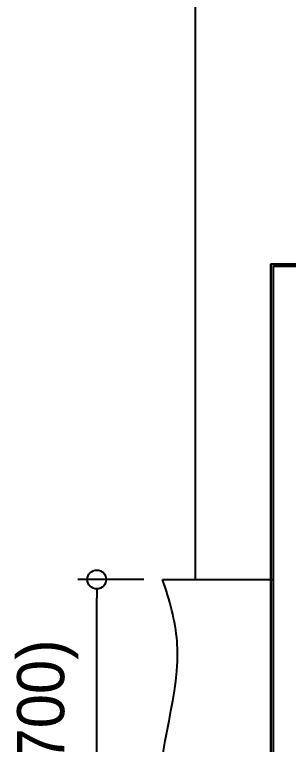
# Model space of a CAD drawing. Header units: millimetres. Extents: x 89978 to 501025, y -351975 to 835730.
# Drawn here: x 397050 to 397777, y -108967 to -107028 of the extents above; entities that cross this region are included whole.
import ezdxf

# ---------------------------------------------------------------- set-up
doc = ezdxf.new("R2010")
doc.units = ezdxf.units.MM
doc.header["$LTSCALE"] = 150
doc.layers.get('Defpoints').update_dxf_attribs({"color": 150})
for name, color, linetype in [('------00 Load Bank', 3, 'Continuous'), ('-----35 Equipmnet Pad', 7, 'Continuous'), ('-----36 Dimension', 1, 'Continuous')]:
    doc.layers.add(name, color=color, linetype=linetype)
doc.styles.add('ELEC', font='')
doc.styles.get('ELEC').set_extended_font_data('Dotum')
doc.dimstyles.new('ELEC', dxfattribs={"dimscale": 100, "dimtxt": 2, "dimasz": 1, "dimexe": 2, "dimexo": 1, "dimgap": 1, "dimtad": 1, "dimdec": 0, "dimrnd": 0.25, "dimzin": 9, "dimdsep": 32, "dimlunit": 6, "dimtxsty": 'ELEC', "dimblk": 'Z_DOT', "dimcen": 3, "dimclrd": 7, "dimclre": 7, "dimclrt": 3, "dimadec": 0, "dimazin": 0, "dimtfac": 1, "dimtdec": 0, "dimtix": 1, "dimtmove": 2, "dimatfit": 1, "dimfxl": 1, "dimarcsym": 0})

# ---------------------------------------------------------------- blocks, each defined once
blk = doc.blocks.new('_DOTBLANK')
at = {"color": 0, "linetype": 'ByBlock'}
blk.add_line((-0.5, 0), (-1, 0), dxfattribs=at)
blk.add_circle((0, 0), 0.5, dxfattribs=at)
blk = doc.blocks.new('*D957')
at = {"layer": '-----36 Dimension', "color": 0, "lineweight": -2, "transparency": 16777216}
for p, q in [((397392.9, -108529.1), (397217.9, -108529.1)), ((397267.9, -109179.1), (397267.9, -108579.1)), ((397398, -109229.1), (397217.9, -109229.1))]:
    blk.add_line(p, q, dxfattribs=at)
at = {"layer": 'Defpoints', "color": 0, "transparency": 16777216}
for p in [(397267.9, -108529.1), (397442.9, -108529.1), (397448, -109229.1, -9.9)]:
    blk.add_point(p, dxfattribs=at)
at = {"layer": '-----36 Dimension', "color": 0, "lineweight": -2, "transparency": 16777216, "xscale": 50, "yscale": 50, "zscale": 50}
for p, rotation in [((397267.9, -108529.1), 90), ((397267.9, -109229.1), 270)]:
    blk.add_blockref('_DOTBLANK', p, dxfattribs=dict(at, rotation=rotation))
at = {"layer": '-----36 Dimension', "color": 0, "transparency": 16777216, "insert": (397137.8, -108879.1), "char_height": 125, "attachment_point": 5, "rotation": 90, "style": 'ELEC'}
blk.add_mtext('(700)', dxfattribs=at)
blk = doc.blocks.new('Z_DOT')
for p, q in [((0, -2), (0, 2)), ((-2, 0), (2, 0))]:
    blk.add_line(p, q)
for radius in [2.5, 1.25]:
    blk.add_circle((0, 0), radius)

msp = doc.modelspace()

# ---------------------------------------------------------------- linework, layer by layer
at = {"layer": '------00 Load Bank'}
msp.add_line((397442.9, -108529.1, -9.9), (397736.2, -108529.1, -9.9), dxfattribs=at)
at = {"layer": '------00 Load Bank', "elevation": 0}
msp.add_lwpolyline([(399100.2, -107691.4), (397730.2, -107691.4), (397730.2, -110291.4), (399100.2, -110291.4), (399100.2, -107691.4)], dxfattribs=at)
for points in [[(399100.2, -110291.4), (397730.2, -110291.4), (397730.2, -107691.4), (399100.2, -107691.4)], [(399094.2, -107697.4), (397736.2, -107697.4), (397736.2, -110285.4), (399094.2, -110285.4)]]:
    msp.add_lwpolyline(points, close=True, dxfattribs=at)
at = {"layer": '------00 Load Bank'}
msp.add_open_spline([(397448, -109229.1), (397440, -109191.9), (397413.5, -109015.1), (397516.3, -108775.7), (397461.2, -108583.8), (397442.9, -108529.1)], degree=3, knots=[124.01415, 124.01415, 124.01415, 124.01415, 238.000173, 663.61754, 833.548095, 833.548095, 833.548095, 833.548095], dxfattribs=at)
at = {"layer": '-----35 Equipmnet Pad', "elevation": 0}
msp.add_lwpolyline([(397530.2, -108529.1), (397530.2, -105129.1)], dxfattribs=at)

# ---------------------------------------------------------------- dimensions: what is measured, and where the dimension line sits
at = {"layer": '-----36 Dimension'}
dim = msp.add_linear_dim(base=(397267.9, -108529.1), p1=(397448, -109229.1, -9.9), p2=(397442.9, -108529.1), angle=90, text='(<>)', dimstyle='ELEC', override={"dimscale": 50, "dimtxt": 2.5, "dimexe": 1, "dimtad": 2, "dimblk1": 'DOTBLANK', "dimblk2": 'DOTBLANK', "dimsah": 1, "dimclrd": 0, "dimclre": 0, "dimclrt": 0}, dxfattribs=at)
dim.commit()
dim.dimension.update_dxf_attribs({"geometry": '*D957', "text_midpoint": (397137.8, -108879.1)})

doc.saveas('drawing.dxf')
